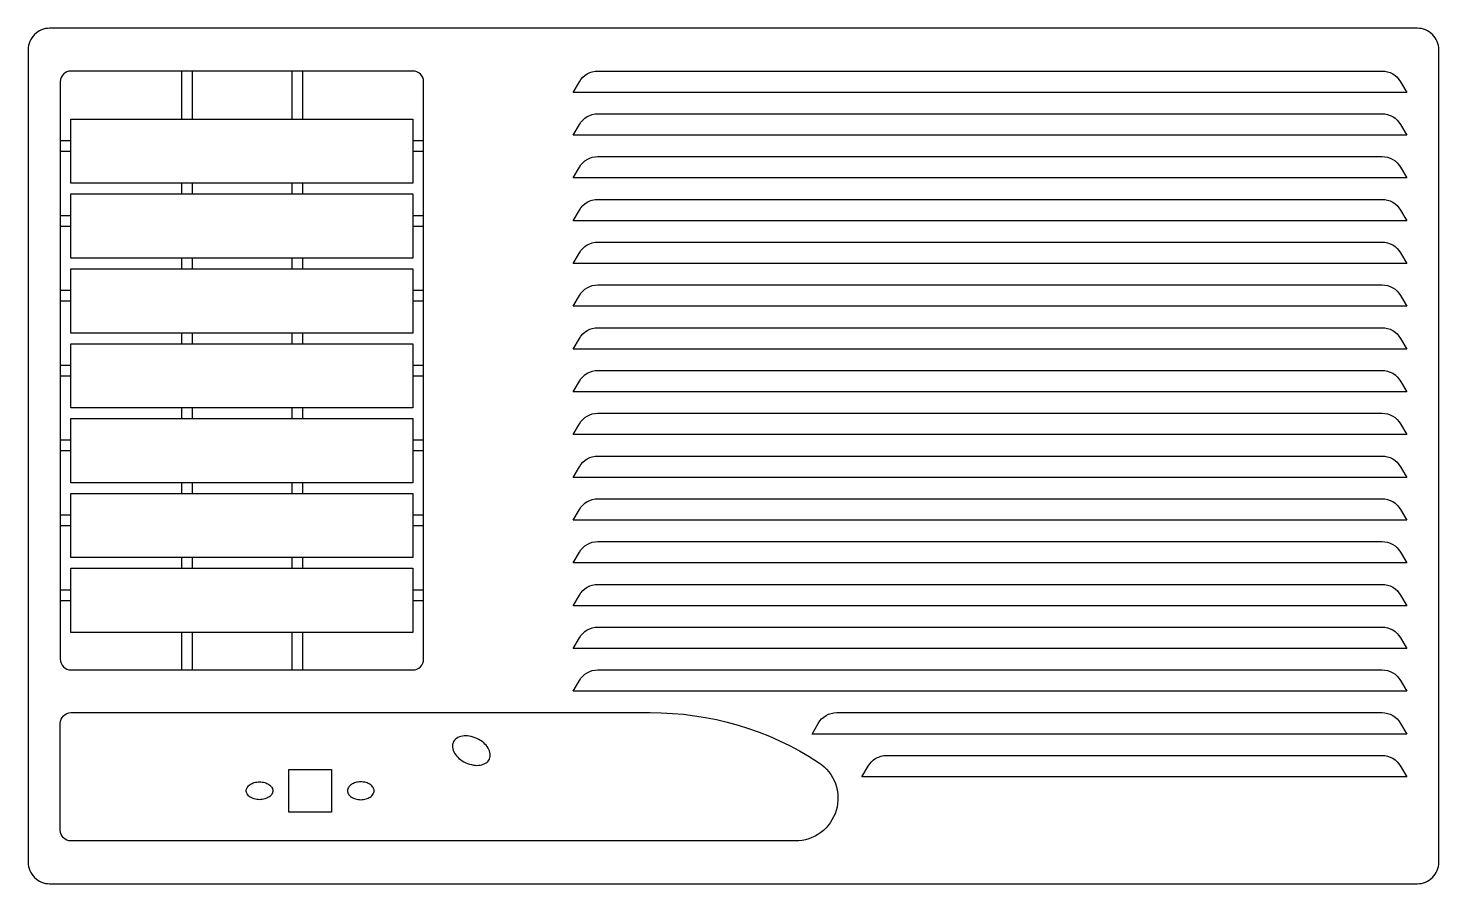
# Model space of a CAD drawing. Header units: millimetres. Extents: x 1427.769 to 1428.429, y 2718.89 to 2719.29.
import ezdxf

# ---------------------------------------------------------------- set-up
doc = ezdxf.new("R2010")
doc.units = ezdxf.units.MM
doc.header["$LTSCALE"] = 10
doc.layers.add('Equipam_diversos', color=1, linetype='Continuous')

msp = doc.modelspace()

# ---------------------------------------------------------------- linework, layer by layer
at = {"layer": 'Equipam_diversos'}
for p, q in [((1427.84076, 2719.27006), (1427.84076, 2719.24756)), ((1427.84576, 2719.27006), (1427.84576, 2719.24756)), ((1427.89244, 2719.27006), (1427.89244, 2719.24756)), ((1427.89744, 2719.27006), (1427.89744, 2719.24756)), ((1427.7841, 2719.23756), (1427.7891, 2719.23756)), ((1427.9491, 2719.23756), (1427.9541, 2719.23756)), ((1427.7841, 2719.23256), (1427.7891, 2719.23256)), ((1427.9491, 2719.23256), (1427.9541, 2719.23256)), ((1427.84076, 2719.21756), (1427.84076, 2719.21256)), ((1427.84576, 2719.21756), (1427.84576, 2719.21256)), ((1427.89244, 2719.21756), (1427.89244, 2719.21256)), ((1427.89744, 2719.21756), (1427.89744, 2719.21256)), ((1427.7841, 2719.20256), (1427.7891, 2719.20256)), ((1427.9491, 2719.20256), (1427.9541, 2719.20256)), ((1427.7841, 2719.19756), (1427.7891, 2719.19756)), ((1427.9491, 2719.19756), (1427.9541, 2719.19756)), ((1427.84076, 2719.18256), (1427.84076, 2719.17756)), ((1427.84576, 2719.18256), (1427.84576, 2719.17756)), ((1427.89244, 2719.18256), (1427.89244, 2719.17756)), ((1427.89744, 2719.18256), (1427.89744, 2719.17756)), ((1427.7841, 2719.16756), (1427.7891, 2719.16756)), ((1427.9491, 2719.16756), (1427.9541, 2719.16756)), ((1427.7841, 2719.16256), (1427.7891, 2719.16256)), ((1427.9491, 2719.16256), (1427.9541, 2719.16256)), ((1427.84076, 2719.14756), (1427.84076, 2719.14256)), ((1427.84576, 2719.14756), (1427.84576, 2719.14256)), ((1427.89244, 2719.14756), (1427.89244, 2719.14256)), ((1427.89744, 2719.14756), (1427.89744, 2719.14256)), ((1427.7841, 2719.13256), (1427.7891, 2719.13256)), ((1427.7841, 2719.12756), (1427.7891, 2719.12756)), ((1427.9491, 2719.13256), (1427.9541, 2719.13256)), ((1427.9491, 2719.12756), (1427.9541, 2719.12756)), ((1427.84076, 2719.11256), (1427.84076, 2719.10756)), ((1427.84576, 2719.11256), (1427.84576, 2719.10756)), ((1427.89244, 2719.11256), (1427.89244, 2719.10756)), ((1427.89744, 2719.11256), (1427.89744, 2719.10756)), ((1427.7841, 2719.09756), (1427.7891, 2719.09756)), ((1427.9491, 2719.09756), (1427.9541, 2719.09756)), ((1427.7841, 2719.09256), (1427.7891, 2719.09256)), ((1427.9491, 2719.09256), (1427.9541, 2719.09256)), ((1427.84076, 2719.07756), (1427.84076, 2719.07256)), ((1427.84576, 2719.07756), (1427.84576, 2719.07256)), ((1427.89244, 2719.07756), (1427.89244, 2719.07256)), ((1427.89744, 2719.07756), (1427.89744, 2719.07256)), ((1427.7841, 2719.06256), (1427.7891, 2719.06256)), ((1427.9491, 2719.06256), (1427.9541, 2719.06256)), ((1427.7841, 2719.05756), (1427.7891, 2719.05756)), ((1427.9491, 2719.05756), (1427.9541, 2719.05756)), ((1427.84076, 2719.04256), (1427.84076, 2719.03756)), ((1427.84576, 2719.04256), (1427.84576, 2719.03756)), ((1427.89244, 2719.04256), (1427.89244, 2719.03756)), ((1427.89744, 2719.04256), (1427.89744, 2719.03756)), ((1427.7841, 2719.02756), (1427.7891, 2719.02756)), ((1427.7841, 2719.02256), (1427.7891, 2719.02256)), ((1427.9491, 2719.02756), (1427.9541, 2719.02756)), ((1427.9491, 2719.02256), (1427.9541, 2719.02256)), ((1427.84076, 2719.00756), (1427.84076, 2718.99006)), ((1427.84576, 2719.00756), (1427.84576, 2718.99006)), ((1427.89244, 2719.00756), (1427.89244, 2718.99006)), ((1427.89744, 2719.00756), (1427.89744, 2718.99006))]:
    msp.add_line(p, q, dxfattribs=at)
for points in [[(1427.7791, 2719.29006, 0.414214), (1427.7691, 2719.28006), (1427.7691, 2718.90006, 0.414214), (1427.7791, 2718.89006), (1428.4191, 2718.89006, 0.414214), (1428.4291, 2718.90006), (1428.4291, 2719.28006, 0.414214), (1428.4191, 2719.29006)], [(1427.7891, 2719.27006, 0.414214), (1427.7841, 2719.26506), (1427.7841, 2718.99506, 0.414214), (1427.7891, 2718.99006), (1427.9491, 2718.99006, 0.414214), (1427.9541, 2718.99506), (1427.9541, 2719.26506, 0.414214), (1427.9491, 2719.27006)], [(1428.0241, 2719.26006), (1428.02699, 2719.26506, -0.267949), (1428.03565, 2719.27006), (1428.40256, 2719.27006, -0.267949), (1428.41122, 2719.26506), (1428.4141, 2719.26006)], [(1428.0241, 2719.24006), (1428.02699, 2719.24506, -0.267949), (1428.03565, 2719.25006), (1428.40256, 2719.25006, -0.267949), (1428.41122, 2719.24506), (1428.4141, 2719.24006)], [(1428.0241, 2719.22006), (1428.02699, 2719.22506, -0.267949), (1428.03565, 2719.23006), (1428.40256, 2719.23006, -0.267949), (1428.41122, 2719.22506), (1428.4141, 2719.22006)], [(1428.0241, 2719.20006), (1428.02699, 2719.20506, -0.267949), (1428.03565, 2719.21006), (1428.40256, 2719.21006, -0.267949), (1428.41122, 2719.20506), (1428.4141, 2719.20006)], [(1428.0241, 2719.18006), (1428.02699, 2719.18506, -0.267949), (1428.03565, 2719.19006), (1428.40256, 2719.19006, -0.267949), (1428.41122, 2719.18506), (1428.4141, 2719.18006)], [(1428.0241, 2719.16006), (1428.02699, 2719.16506, -0.267949), (1428.03565, 2719.17006), (1428.40256, 2719.17006, -0.267949), (1428.41122, 2719.16506), (1428.4141, 2719.16006)], [(1428.0241, 2719.14006), (1428.02699, 2719.14506, -0.267949), (1428.03565, 2719.15006), (1428.40256, 2719.15006, -0.267949), (1428.41122, 2719.14506), (1428.4141, 2719.14006)], [(1428.0241, 2719.12006), (1428.02699, 2719.12506, -0.267949), (1428.03565, 2719.13006), (1428.40256, 2719.13006, -0.267949), (1428.41122, 2719.12506), (1428.4141, 2719.12006)], [(1428.0241, 2719.10006), (1428.02699, 2719.10506, -0.267949), (1428.03565, 2719.11006), (1428.40256, 2719.11006, -0.267949), (1428.41122, 2719.10506), (1428.4141, 2719.10006)], [(1428.0241, 2719.08006), (1428.02699, 2719.08506, -0.267949), (1428.03565, 2719.09006), (1428.40256, 2719.09006, -0.267949), (1428.41122, 2719.08506), (1428.4141, 2719.08006)], [(1428.0241, 2719.06006), (1428.02699, 2719.06506, -0.267949), (1428.03565, 2719.07006), (1428.40256, 2719.07006, -0.267949), (1428.41122, 2719.06506), (1428.4141, 2719.06006)], [(1428.0241, 2719.04006), (1428.02699, 2719.04506, -0.267949), (1428.03565, 2719.05006), (1428.40256, 2719.05006, -0.267949), (1428.41122, 2719.04506), (1428.4141, 2719.04006)], [(1428.0241, 2719.02006), (1428.02699, 2719.02506, -0.267949), (1428.03565, 2719.03006), (1428.40256, 2719.03006, -0.267949), (1428.41122, 2719.02506), (1428.4141, 2719.02006)], [(1428.0241, 2719.00006), (1428.02699, 2719.00506, -0.267949), (1428.03565, 2719.01006), (1428.40256, 2719.01006, -0.267949), (1428.41122, 2719.00506), (1428.4141, 2719.00006)], [(1428.0241, 2718.98006), (1428.02699, 2718.98506, -0.267949), (1428.03565, 2718.99006), (1428.40256, 2718.99006, -0.267949), (1428.41122, 2718.98506), (1428.4141, 2718.98006)], [(1427.7841, 2718.91506), (1427.7841, 2718.96506, -0.414214), (1427.7891, 2718.97006), (1428.06006, 2718.97006, -0.147544), (1428.13893, 2718.94679, -0.745205), (1428.12797, 2718.91006), (1427.7891, 2718.91006, -0.414214)], [(1428.13585, 2718.96006), (1428.13873, 2718.96506, -0.267949), (1428.1474, 2718.97006), (1428.40256, 2718.97006, -0.267949), (1428.41122, 2718.96506), (1428.4141, 2718.96006)], [(1427.96796, 2718.95626, 0.139944), (1427.9676, 2718.95396, 0.10712), (1427.96859, 2718.95112, 0.079788), (1427.97065, 2718.9487, 0.067428), (1427.97381, 2718.94668, 0.067428), (1427.97739, 2718.94557, 0.079788), (1427.98057, 2718.94555, 0.10712), (1427.98338, 2718.94663, 0.139944), (1427.9849, 2718.94839, 0.139944), (1427.98527, 2718.95068, 0.10712), (1427.98428, 2718.95353, 0.079788), (1427.98221, 2718.95594, 0.067428), (1427.97906, 2718.95797, 0.067428), (1427.97547, 2718.95908, 0.079788), (1427.9723, 2718.9591, 0.10712), (1427.96949, 2718.95802, 0.139944)], [(1428.1592, 2718.94006), (1428.16208, 2718.94506, -0.267949), (1428.17074, 2718.95006), (1428.40256, 2718.95006, -0.267949), (1428.41122, 2718.94506), (1428.4141, 2718.94006)], [(1427.88358, 2718.93353, -0.139944), (1427.88315, 2718.93204, -0.10712), (1427.88175, 2718.9306, -0.079788), (1427.87983, 2718.92972, -0.067428), (1427.87735, 2718.92938, -0.067428), (1427.87487, 2718.92972, -0.079788), (1427.87295, 2718.9306, -0.10712), (1427.87155, 2718.93204, -0.139944), (1427.87112, 2718.93353, -0.139944), (1427.87155, 2718.93502, -0.10712), (1427.87295, 2718.93647, -0.079788), (1427.87487, 2718.93735, -0.067428), (1427.87735, 2718.93768, -0.067428), (1427.87983, 2718.93735, -0.079788), (1427.88175, 2718.93647, -0.10712), (1427.88315, 2718.93502, -0.139944)], [(1427.91848, 2718.93353, 0.139944), (1427.9189, 2718.93204, 0.10712), (1427.9203, 2718.9306, 0.079788), (1427.92223, 2718.92972, 0.067428), (1427.9247, 2718.92938, 0.067428), (1427.92718, 2718.92972, 0.079788), (1427.92911, 2718.9306, 0.10712), (1427.9305, 2718.93204, 0.139944), (1427.93093, 2718.93353, 0.139944), (1427.9305, 2718.93502, 0.10712), (1427.92911, 2718.93647, 0.079788), (1427.92718, 2718.93735, 0.067428), (1427.9247, 2718.93768, 0.067428), (1427.92223, 2718.93735, 0.079788), (1427.9203, 2718.93647, 0.10712), (1427.9189, 2718.93502, 0.139944)]]:
    msp.add_lwpolyline(points, format="xyb", close=True, dxfattribs=at)
for points in [[(1427.7891, 2719.21756), (1427.7891, 2719.24756), (1427.9491, 2719.24756), (1427.9491, 2719.21756)], [(1427.7891, 2719.18256), (1427.7891, 2719.21256), (1427.9491, 2719.21256), (1427.9491, 2719.18256)], [(1427.7891, 2719.14756), (1427.7891, 2719.17756), (1427.9491, 2719.17756), (1427.9491, 2719.14756)], [(1427.7891, 2719.11256), (1427.7891, 2719.14256), (1427.9491, 2719.14256), (1427.9491, 2719.11256)], [(1427.7891, 2719.07756), (1427.7891, 2719.10756), (1427.9491, 2719.10756), (1427.9491, 2719.07756)], [(1427.7891, 2719.04256), (1427.7891, 2719.07256), (1427.9491, 2719.07256), (1427.9491, 2719.04256)], [(1427.7891, 2719.00756), (1427.7891, 2719.03756), (1427.9491, 2719.03756), (1427.9491, 2719.00756)], [(1427.89103, 2718.92353), (1427.89103, 2718.94353), (1427.91103, 2718.94353), (1427.91103, 2718.92353)]]:
    msp.add_lwpolyline(points, close=True, dxfattribs=at)

doc.saveas('drawing.dxf')
